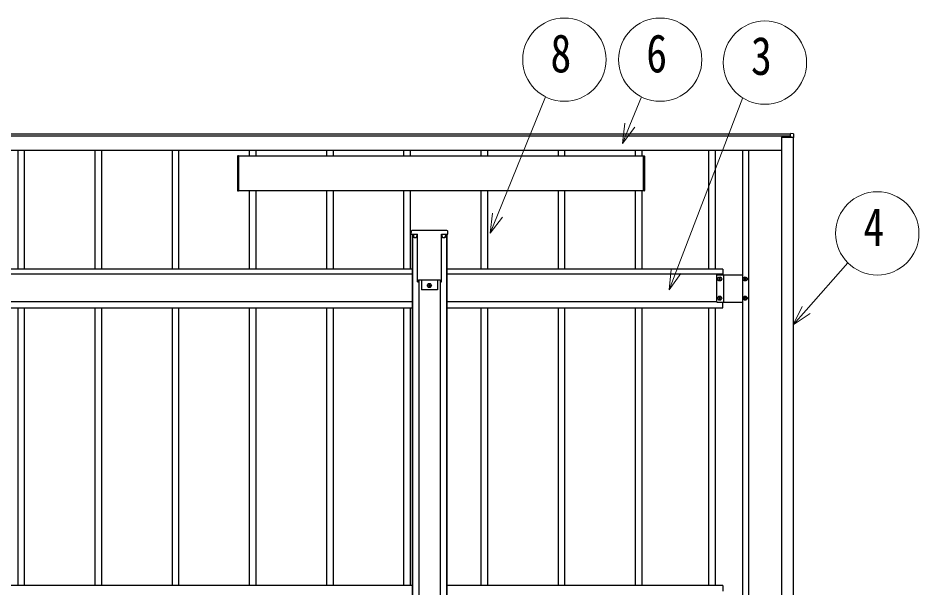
# Model space of a CAD drawing. Units: millimetres, scale not verified. Extents: x -12615 to 12615, y -8910 to 8910.
# Drawn here: x -6818 to -4483, y 585 to 2063 of the extents above; entities that cross this region are included whole.
import ezdxf
from ezdxf.enums import TextEntityAlignment as Align

# ---------------------------------------------------------------- set-up
doc = ezdxf.new("R2010")
doc.units = ezdxf.units.MM
doc.header["$LTSCALE"] = 50
doc.layers.add('0-5_YKK_A1', color=4, linetype='Continuous')
doc.layers.add('0-6_YKK_D', color=6, linetype='Continuous', lineweight=18)
doc.styles.add('ＭＳ ゴシック', font='')
doc.styles.get('ＭＳ ゴシック').set_extended_font_data('MS Gothic')

msp = doc.modelspace()

# ---------------------------------------------------------------- linework, layer by layer
at = {"layer": '0-5_YKK_A1'}
for p, q in [((-4816.35, 1762.06), (-10213.35, 1762.06)), ((-4816.35, 1762.06), (-10213.35, 1762.06)), ((-4816.35, 1757.06), (-10213.35, 1757.06)), ((-4839.85, 1754.57), (-4839.85, 1754.53)), ((-4815.15, 1754.57), (-4839.85, 1754.57)), ((-4839.85, 1754.53), (-4839.85, 147.57)), ((-4839.35, 1754.5), (-4814.85, 1754.5)), ((-4808.82, 1763.16), (-4816.35, 1763.64)), ((-4816.35, 1761.44), (-4816.35, 1763.64)), ((-4808.82, 1763.16), (-4816.35, 1763.64)), ((-4816.35, 1760.92), (-4816.35, 1761.44)), ((-4816.35, 1755.22), (-4816.35, 1760.92)), ((-4816.35, 1755.22), (-4815.13, 1755.23)), ((-4816.35, 1754.94), (-4816.35, 1755.22)), ((-4816.35, 1754.94), (-4815.15, 1754.94)), ((-4814.85, 1754.79), (-4814.85, 1754.65)), ((-4814.85, 1753.45), (-4814.85, 1754.65)), ((-4814.53, 1754.63), (-4814.53, 1753.43)), ((-4808.82, 1753.45), (-4814.53, 1753.43)), ((-4809.85, 1753.45), (-4809.85, 148.51)), ((-4808.82, 1763.16), (-4808.82, 1763.16)), ((-4808.35, 1762.66), (-4808.35, 1760.51)), ((-4808.35, 1760.51), (-4808.35, 1753.48)), ((-10189.85, 1720.14), (-4839.85, 1720.14)), ((-6817.85, 1411.64), (-6817.85, 1720.14)), ((-6800.85, 1411.64), (-6800.85, 1720.14)), ((-6617.85, 1411.64), (-6617.85, 1720.14)), ((-6600.85, 1411.64), (-6600.85, 1720.14)), ((-6417.85, 1411.64), (-6417.85, 1720.14)), ((-6400.85, 1411.64), (-6400.85, 1720.14)), ((-6249.35, 1704.55), (-6249.35, 1615.73)), ((-6246.85, 1705.64), (-6248.41, 1705.54)), ((-6246.85, 1704.64), (-6246.85, 1705.64)), ((-6217.85, 1705.14), (-6217.85, 1720.14)), ((-6200.85, 1705.14), (-6200.85, 1720.14)), ((-6017.85, 1705.14), (-6017.85, 1720.14)), ((-6000.85, 1705.14), (-6000.85, 1720.14)), ((-5817.85, 1705.14), (-5817.85, 1720.14)), ((-5800.85, 1705.14), (-5800.85, 1720.14)), ((-5617.85, 1705.14), (-5617.85, 1720.14)), ((-5600.85, 1705.14), (-5600.85, 1720.14)), ((-5417.85, 1705.14), (-5417.85, 1720.14)), ((-5400.85, 1705.14), (-5400.85, 1720.14)), ((-5217.85, 1705.14), (-5217.85, 1720.14)), ((-5200.85, 1705.14), (-5200.85, 1720.14)), ((-5196.85, 1705.64), (-5195.29, 1705.54)), ((-5196.85, 1704.64), (-5196.85, 1705.64)), ((-5194.35, 1704.55), (-5194.35, 1615.73)), ((-5028.85, 1720.14), (-5028.85, 1411.64)), ((-5011.55, 1720.14), (-5011.55, 1411.64)), ((-4940.85, 1720.14), (-4940.85, 182.14)), ((-4924.85, 1720.14), (-4924.85, 182.14)), ((-5196.85, 1615.14), (-6246.85, 1615.14)), ((-6217.85, 1411.64), (-6217.85, 1615.14)), ((-6200.85, 1411.64), (-6200.85, 1615.14)), ((-6017.85, 1411.64), (-6017.85, 1615.14)), ((-6000.85, 1411.64), (-6000.85, 1615.14)), ((-5817.85, 1411.64), (-5817.85, 1615.14)), ((-5800.85, 1411.64), (-5800.85, 1615.14)), ((-5617.85, 1411.64), (-5617.85, 1615.14)), ((-5600.85, 1411.64), (-5600.85, 1615.14)), ((-5417.85, 1411.64), (-5417.85, 1615.14)), ((-5400.85, 1411.64), (-5400.85, 1615.14)), ((-5217.85, 1411.64), (-5217.85, 1615.14)), ((-5200.85, 1411.64), (-5200.85, 1615.14)), ((-5799.22, 1502.43), (-5784.21, 1502.43)), ((-5783.69, 1511.93), (-5797.26, 1511.93)), ((-5796.85, 1502.43), (-5796.85, 154.93)), ((-5795.65, 1502.43), (-5795.65, 154.93)), ((-5793.35, 1502.43), (-5793.35, 1498.43)), ((-5784.35, 1502.43), (-5784.35, 1498.43)), ((-5784.21, 1502.43), (-5783.21, 1502.43)), ((-5782.19, 1511.93), (-5783.69, 1511.93)), ((-5783.11, 1502.43), (-5783.21, 1502.43)), ((-5783.1, 1379.08), (-5783.1, 1502.28)), ((-5781.81, 1511.93), (-5782.19, 1511.93)), ((-5721.89, 1511.93), (-5781.81, 1511.93)), ((-5721.51, 1511.93), (-5721.89, 1511.93)), ((-5720.02, 1511.93), (-5721.51, 1511.93)), ((-5720.6, 1379.08), (-5720.6, 1502.28)), ((-5720.59, 1502.43), (-5720.49, 1502.43)), ((-5720.49, 1502.43), (-5719.49, 1502.43)), ((-5706.44, 1511.93), (-5720.02, 1511.93)), ((-5719.49, 1502.43), (-5704.48, 1502.43)), ((-5719.35, 1502.43), (-5719.35, 1498.43)), ((-5710.35, 1502.43), (-5710.35, 1498.43)), ((-5708.05, 1502.03), (-5708.05, 154.93)), ((-5706.85, 1502.03), (-5706.85, 154.93)), ((-5704.48, 1502.43), (-5703.98, 1502.43)), ((-5703.98, 1502.43), (-5704.45, 1510.05)), ((-5796.85, 1411.64), (-9232.85, 1411.64)), ((-5796.85, 1411.64), (-9232.85, 1411.64)), ((-4991.85, 1411.64), (-5706.85, 1411.64)), ((-4991.85, 1411.64), (-5706.85, 1411.64)), ((-4991.85, 1411.64), (-4991.85, 1397.14)), ((-5796.85, 1398.65), (-9232.85, 1398.65)), ((-5782.74, 1378.93), (-5783.09, 1378.93)), ((-5782.74, 1378.93), (-5782.24, 1378.93)), ((-5782.24, 1378.93), (-5780.2, 1378.93)), ((-5779.89, 1384.26), (-5780.2, 1378.93)), ((-5779.35, 1384.26), (-5779.35, 153.28)), ((-5772.35, 1384.26), (-5772.35, 1358.43)), ((-5731.35, 1384.26), (-5731.35, 1358.43)), ((-5724.35, 1384.26), (-5724.35, 153.28)), ((-5723.5, 1378.93), (-5721.46, 1378.93)), ((-5721.46, 1378.93), (-5720.96, 1378.93)), ((-5720.96, 1378.93), (-5720.61, 1378.93)), ((-4991.85, 1398.65), (-5706.85, 1398.65)), ((-5006.85, 1326.14), (-5006.85, 1397.14)), ((-5006.85, 1397.14), (-4940.85, 1397.14)), ((-5006.85, 1326.14), (-5006.85, 1397.14)), ((-5006.85, 1397.14), (-4940.85, 1397.14)), ((-4999.37, 1388.08), (-4999.37, 1389.04)), ((-4989.35, 1326.14), (-4989.35, 1397.14)), ((-4989.35, 1326.14), (-4989.35, 1397.14)), ((-4933.37, 1388.08), (-4933.37, 1389.04)), ((-5731.35, 1358.43), (-5772.35, 1358.43)), ((-5751.37, 1367.99), (-5751.37, 1367.03)), ((-4999.37, 1338.08), (-4999.37, 1339.04)), ((-4933.37, 1338.08), (-4933.37, 1339.04)), ((-5796.85, 1326.89), (-9232.85, 1326.89)), ((-9232.85, 1311.72), (-5796.85, 1311.72)), ((-6817.85, 591.56), (-6817.85, 1311.72)), ((-6800.85, 591.56), (-6800.85, 1311.72)), ((-6617.85, 591.56), (-6617.85, 1311.72)), ((-6600.85, 591.56), (-6600.85, 1311.72)), ((-6417.85, 591.56), (-6417.85, 1311.72)), ((-6400.85, 591.56), (-6400.85, 1311.72)), ((-6217.85, 591.56), (-6217.85, 1311.72)), ((-6200.85, 591.56), (-6200.85, 1311.72)), ((-6017.85, 591.56), (-6017.85, 1311.72)), ((-6000.85, 591.56), (-6000.85, 1311.72)), ((-5817.85, 591.56), (-5817.85, 1311.72)), ((-5800.85, 591.56), (-5800.85, 1311.72)), ((-5006.85, 1326.89), (-5706.85, 1326.89)), ((-5706.85, 1311.72), (-4991.85, 1311.72)), ((-5617.85, 591.56), (-5617.85, 1311.72)), ((-5600.85, 591.56), (-5600.85, 1311.72)), ((-5417.85, 591.56), (-5417.85, 1311.72)), ((-5400.85, 591.56), (-5400.85, 1311.72)), ((-5217.85, 591.56), (-5217.85, 1311.72)), ((-5200.85, 591.56), (-5200.85, 1311.72)), ((-5028.85, 1311.72), (-5028.85, 591.56)), ((-5011.85, 1311.72), (-5011.85, 591.56)), ((-5006.85, 1326.14), (-4940.85, 1326.14)), ((-5006.85, 1326.14), (-4940.85, 1326.14)), ((-4991.85, 1311.64), (-4991.85, 1326.14)), ((-5796.85, 591.56), (-9232.85, 591.56)), ((-5796.85, 591.56), (-9232.85, 591.56)), ((-4991.85, 591.56), (-5706.85, 591.56)), ((-4991.85, 591.56), (-5706.85, 591.56)), ((-4991.85, 591.56), (-4991.85, 577.06))]:
    msp.add_line(p, q, dxfattribs=at)
for points in [[(-4815.35, 1754.94), (-4815.35, 1754.77), (-4815.35, 1754.57)], [(-6248.41, 1614.74), (-6246.85, 1614.64), (-6246.85, 1615.64), (-6246.85, 1704.64)], [(-5196.85, 1705.14), (-6246.85, 1705.14), (-6246.85, 1615.14)], [(-5195.29, 1614.74), (-5196.85, 1614.64), (-5196.85, 1615.64), (-5196.85, 1704.64)], [(-5799.26, 1510.05), (-5799.72, 1502.43), (-5799.22, 1502.43)], [(-5779.89, 1384.26), (-5723.81, 1384.26), (-5723.5, 1378.93)], [(-5001.29, 1387.12), (-5002.25, 1387.12), (-5002.25, 1386.16), (-5001.29, 1386.16)], [(-4999.37, 1389.04), (-5000.33, 1389.04), (-5000.33, 1388.08)], [(-5000.33, 1385.2), (-5000.33, 1384.24), (-4999.37, 1384.24), (-4999.37, 1385.2)], [(-4998.41, 1386.16), (-4997.45, 1386.16), (-4997.45, 1387.12), (-4998.41, 1387.12)], [(-4935.29, 1387.12), (-4936.25, 1387.12), (-4936.25, 1386.16), (-4935.29, 1386.16)], [(-4933.37, 1389.04), (-4934.33, 1389.04), (-4934.33, 1388.08)], [(-4934.33, 1385.2), (-4934.33, 1384.24), (-4933.37, 1384.24), (-4933.37, 1385.2)], [(-4932.41, 1386.16), (-4931.45, 1386.16), (-4931.45, 1387.12), (-4932.41, 1387.12)], [(-5753.29, 1368.95), (-5754.25, 1368.95), (-5754.25, 1369.91), (-5753.29, 1369.91)], [(-5752.33, 1370.87), (-5752.33, 1371.83), (-5751.37, 1371.83), (-5751.37, 1370.87)], [(-5751.37, 1367.03), (-5752.33, 1367.03), (-5752.33, 1367.99)], [(-5750.41, 1369.91), (-5749.45, 1369.91), (-5749.45, 1368.95), (-5750.41, 1368.95)], [(-5001.29, 1337.12), (-5002.25, 1337.12), (-5002.25, 1336.16), (-5001.29, 1336.16)], [(-4999.37, 1339.04), (-5000.33, 1339.04), (-5000.33, 1338.08)], [(-5000.33, 1335.2), (-5000.33, 1334.24), (-4999.37, 1334.24), (-4999.37, 1335.2)], [(-4998.41, 1336.16), (-4997.45, 1336.16), (-4997.45, 1337.12), (-4998.41, 1337.12)], [(-4935.29, 1337.12), (-4936.25, 1337.12), (-4936.25, 1336.16), (-4935.29, 1336.16)], [(-4933.37, 1339.04), (-4934.33, 1339.04), (-4934.33, 1338.08)], [(-4934.33, 1335.2), (-4934.33, 1334.24), (-4933.37, 1334.24), (-4933.37, 1335.2)], [(-4932.41, 1336.16), (-4931.45, 1336.16), (-4931.45, 1337.12), (-4932.41, 1337.12)]]:
    msp.add_lwpolyline(points, dxfattribs=at)
for centre, radius in [((-5788.85, 1497.93), 5), ((-5714.85, 1497.93), 5), ((-4999.85, 1386.64), 5.3), ((-4933.85, 1386.64), 5.3), ((-5751.85, 1369.43), 5.3), ((-4999.85, 1336.64), 5.3), ((-4933.85, 1336.64), 5.3)]:
    msp.add_circle(centre, radius, dxfattribs=at)
for centre, radius, start, end in [((-4839.48, 1756.91), 2.41, 261.04481, 272.9634), ((-4816.25, 1755.15), 1.12, 349.19192, 3.8225), ((-4815.08, 1756.01), 1.45, 267.0366, 278.95519), ((-4814.62, 1756.19), 1.56, 261.33535, 273.02754), ((-4814.62, 1755), 1.56, 261.33535, 273.02754), ((-4808.85, 1762.66), 0.5, 360, 86.3221), ((-4808.85, 1762.66), 0.5, 0.03611, 86.54232), ((-4808.71, 1755.66), 2.22, 267.09557, 279.27313), ((-6248.35, 1704.55), 1, 93.5, 180), ((-5195.35, 1704.55), 1, 0, 86.5), ((-6248.35, 1615.73), 1, 180, 266.5), ((-5195.35, 1615.73), 1, 273.5, 0), ((-5797.26, 1509.93), 2, 90, 176.5), ((-5788.85, 1498.43), 4.5, 180, 270), ((-5788.85, 1498.43), 4.5, 270, 0), ((-5714.85, 1498.43), 4.5, 180, 270), ((-5714.85, 1498.43), 4.5, 270, 0), ((-5706.44, 1509.93), 2, 3.5, 90), ((-5001.29, 1388.08), 0.96, 270, 360), ((-5001.29, 1385.2), 0.96, 360, 90), ((-4998.41, 1388.08), 0.96, 180, 270), ((-4998.41, 1385.2), 0.96, 90, 180), ((-4935.29, 1388.08), 0.96, 270, 360), ((-4935.29, 1385.2), 0.96, 360, 90), ((-4932.41, 1388.08), 0.96, 180, 270), ((-4932.41, 1385.2), 0.96, 90, 180), ((-5753.29, 1370.87), 0.96, 270, 0), ((-5753.29, 1367.99), 0.96, 0, 90), ((-5750.41, 1370.87), 0.96, 180, 270), ((-5750.41, 1367.99), 0.96, 90, 180), ((-5001.29, 1338.08), 0.96, 270, 360), ((-5001.29, 1335.2), 0.96, 360, 90), ((-4998.41, 1338.08), 0.96, 180, 270), ((-4998.41, 1335.2), 0.96, 90, 180), ((-4935.29, 1338.08), 0.96, 270, 360), ((-4935.29, 1335.2), 0.96, 360, 90), ((-4932.41, 1338.08), 0.96, 180, 270), ((-4932.41, 1335.2), 0.96, 90, 180)]:
    msp.add_arc(centre, radius, start, end, dxfattribs=at)
for centre, major_axis, ratio, start_param, end_param in [((-4815.15, 1754.65), (-0.234, -0.189), 0.99347, 2.4632387, 4.034035), ((-4815.13, 1754.63), (-0.501, -0.331), 0.996522, 2.5592572, 4.1300536), ((-5783.15, 1501.93), (0.031, 0.5), 0.061627, 5.5016142, 6.2870124), ((-5720.56, 1501.93), (-0.031, 0.5), 0.061627, 6.2793582, 7.0647564), ((-5783.06, 1379.43), (0.031, 0.5), 0.061627, 2.3600215, 3.1454197), ((-5720.65, 1379.43), (-0.031, 0.5), 0.061627, 3.1377656, 3.9231638)]:
    msp.add_ellipse(centre, major_axis=major_axis, ratio=ratio, start_param=start_param, end_param=end_param, dxfattribs=at)
at = {"layer": '0-6_YKK_D'}
for points in [[(-5594.84, 1504.97), (-5575.63, 1552.21), (-5450.96, 1858.82)], [(-5251.79, 1738.18), (-5232.58, 1785.43), (-5202.74, 1858.82)], [(-5131.11, 1358.17), (-5112.88, 1405.8), (-4940.23, 1856.86)], [(-5219.92, 1780.28), (-5251.79, 1738.18), (-5245.24, 1790.57)], [(-5562.97, 1547.07), (-5594.84, 1504.97), (-5588.29, 1557.36)], [(-4809.81, 1267.58), (-4776.02, 1305.78), (-4667.71, 1428.19)], [(-5100.12, 1400.91), (-5131.11, 1358.17), (-5125.64, 1410.68)], [(-4765.78, 1296.72), (-4809.81, 1267.58), (-4786.25, 1314.83)]]:
    msp.add_lwpolyline(points, dxfattribs=at)
for centre in [(-5402.22, 1955.19), (-5154, 1955.19), (-4882.69, 1947.43), (-4591.46, 1504.67)]:
    msp.add_circle(centre, 108, dxfattribs=at)

# ---------------------------------------------------------------- texts
at = {"layer": '0-6_YKK_D', "style": 'ＭＳ ゴシック', "width": 0.8}
for s, p in [('8', (-5438.22, 1892.49)), ('6', (-5190, 1892.49)), ('3', (-4918.69, 1885.93)), ('4', (-4627.46, 1441.97))]:
    msp.add_text(s, height=98.97, dxfattribs=at).set_placement(p, align=Align.BOTTOM_LEFT)

doc.saveas('drawing.dxf')
